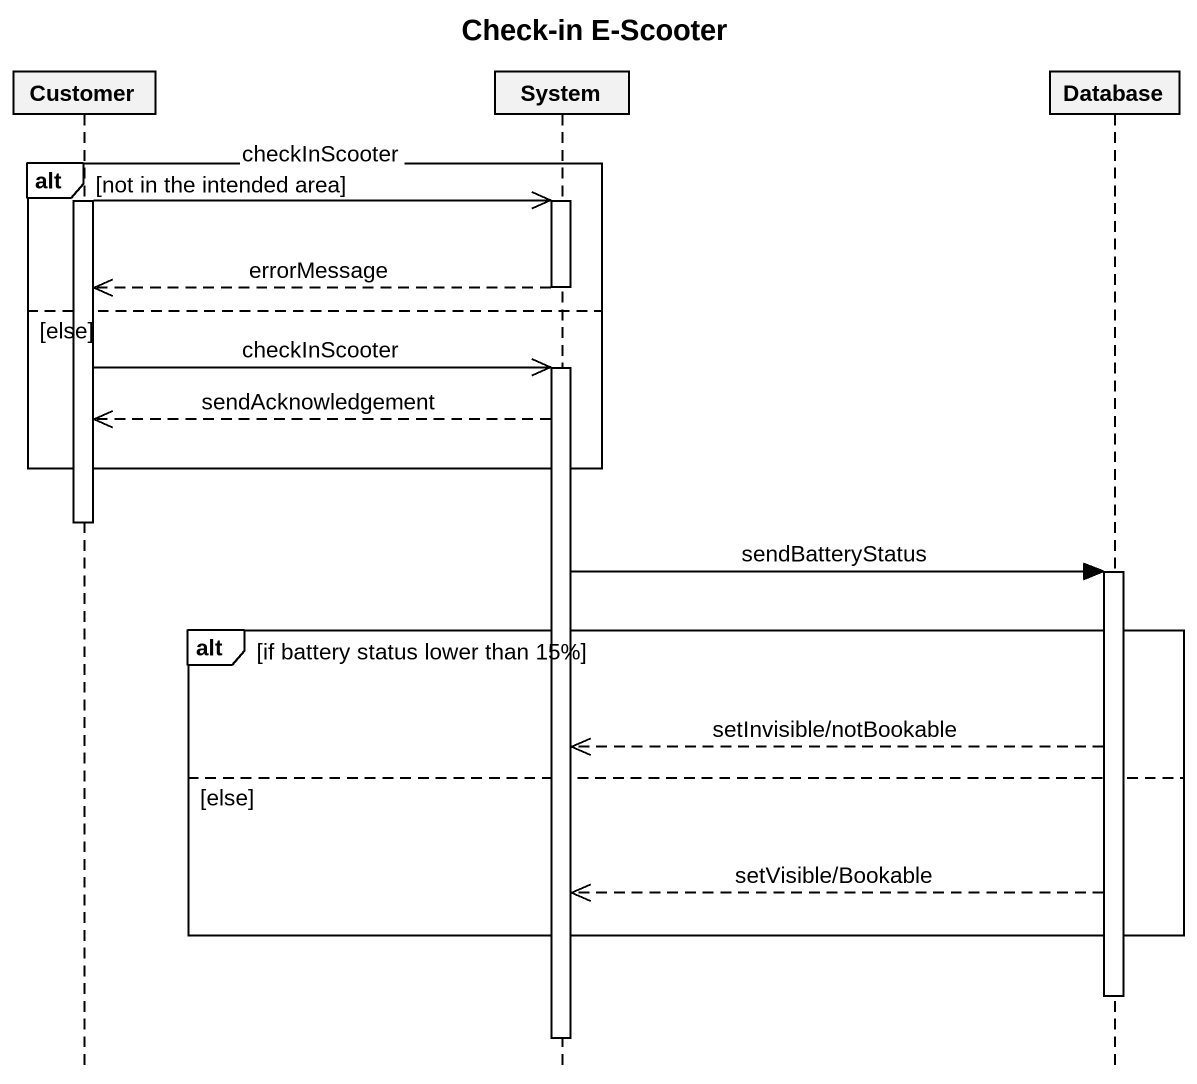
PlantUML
@startuml
title Check-in E-Scooter
hide footbox
participant Customer
participant System
participant "Database" as Database_

alt not in the intended area
  activate Customer
  Customer ->> System : checkInScooter
  activate System
  System -->> Customer : errorMessage
  deactivate System
else else
  Customer ->> System : checkInScooter
  activate System
  System -->> Customer : sendAcknowledgement
end
deactivate Customer
System -> Database_ : sendBatteryStatus
activate Database_
alt if battery status lower than 15%
  Database_ -->> System : setInvisible/notBookable
else else
  Database_ -->> System : setVisible/Bookable
end
deactivate Database_
deactivate System
@enduml
